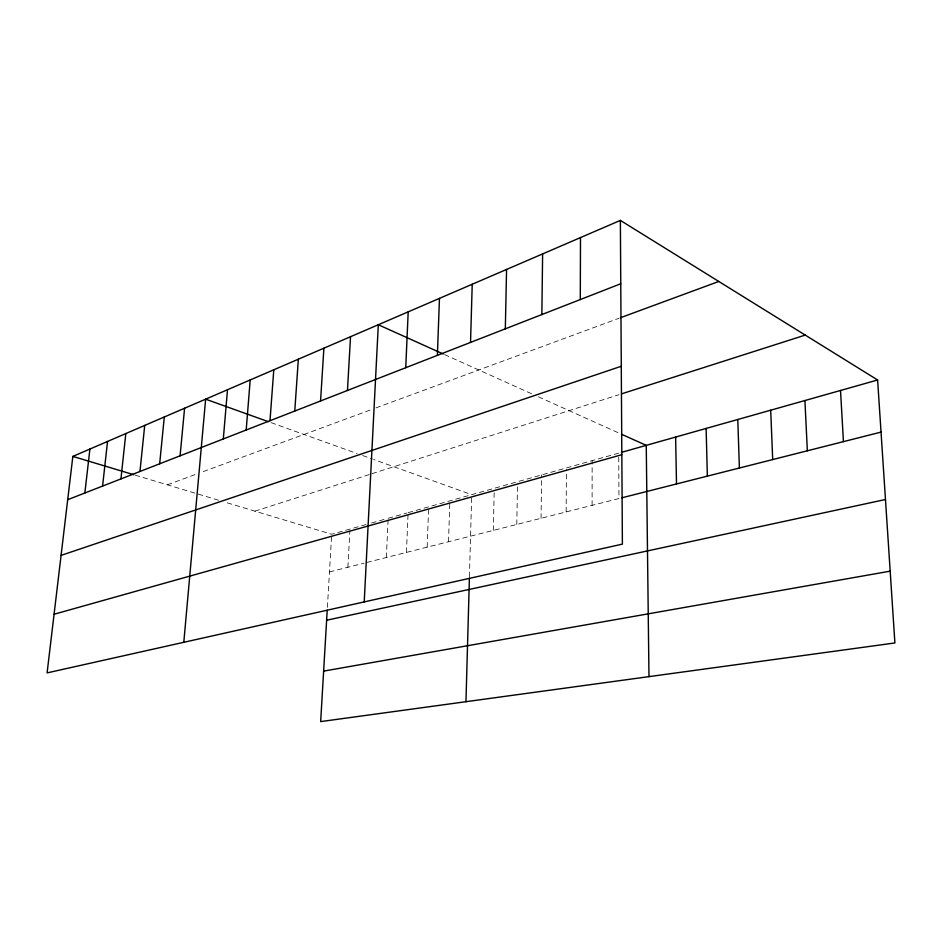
<?xml version="1.0" encoding="UTF-8"?>
<svg xmlns="http://www.w3.org/2000/svg" width="942" height="942" viewBox="0 0 942 942"><rect width="100%" height="100%" fill="white"/><g stroke="black" fill="none" stroke-linecap="round" stroke-linejoin="round"><path stroke-width="0.71" stroke-dasharray="4.71 3.53" d="M592.106 505.348L592.129 460.65M566.154 511.93L566.425 469.387M541.061 518.288L541.591 474.933M516.793 524.447L517.511 483.152M493.302 530.393L494.232 489.758M469.434 576.763L471.671 496.116M448.522 541.744L449.805 502.322M427.162 547.161L428.61 508.291M406.438 552.412L408.051 514.073M386.338 557.511L388.092 519.748M347.881 567.261L349.894 530.546M327.392 607.378L331.608 535.692M167.37 484.824L196.737 474.003M203.248 471.601L373.326 408.875M375.94 407.91L619.024 318.255M254.917 511.153L370.712 474.109M372.031 473.685L619.035 394.663M366.108 524.529L331.69 534.244L224.431 501.992M371.56 522.987L386.773 518.689M388.163 518.288L406.779 513.037M408.11 512.66L470.341 495.068M618.717 453.137L471.707 494.68L373.668 459.484M329.476 571.924L364.13 563.139M366.827 562.456L618.976 498.542L618.729 454.609M135.095 475.121L219.039 500.367M271.072 422.652L357.112 453.549M362.646 455.528L372.325 459.001M444.565 354.569L533.278 394.51M538.506 396.865L618.965 433.084"/><path stroke-width="1.41" d="M580.296 299.556L580.496 237.596M541.862 314.569L542.616 253.928M505.324 328.829L506.56 269.459M465.96 701.696L469.399 578.176M470.529 342.417L472.225 284.26M437.382 355.358L439.467 298.379M405.743 367.71L408.192 311.861M364.224 601.914L378.307 324.743L443.27 353.992M347.457 390.471L350.53 336.718M327.215 610.239L320.669 721.596L894.9 642.962L877.614 379.991L620.366 220.404L72.852 456.399L47.1 672.894L622.391 544.123L620.366 220.404M320.563 400.974L323.895 348.199M294.764 411.042L298.343 359.208M269.989 420.709L273.792 369.794M246.192 429.999L250.195 379.967M223.313 438.937L227.493 389.752M183.796 642.291L205.639 399.173L268.376 421.686M180.087 455.81L184.585 408.239M159.657 463.794L164.297 416.988M139.958 471.483L144.715 425.431M120.941 478.913L125.816 433.579M102.584 486.072L107.553 441.445M84.851 492.996L89.914 449.051M67.706 499.696L620.766 283.754M620.389 317.748L718.781 281.47M61.077 555.391L621.273 366.261M621.732 393.803L805.233 335.093M621.473 452.36L877.614 379.991M54.071 614.255L621.826 454.715M621.755 497.835L881.041 432.107M326.627 620.236L885.468 499.507M323.636 671.116L890.178 571.158M72.852 456.399L133.717 474.709M621.496 434.227L646.247 445.366L648.979 676.639M840.523 390.471L843.443 441.645M804.915 400.527L807.353 450.794M770.697 410.194L772.699 459.578M737.786 419.496L739.388 468.021M706.123 428.445L707.348 476.146M675.626 437.064L676.497 483.964"/></g></svg>
